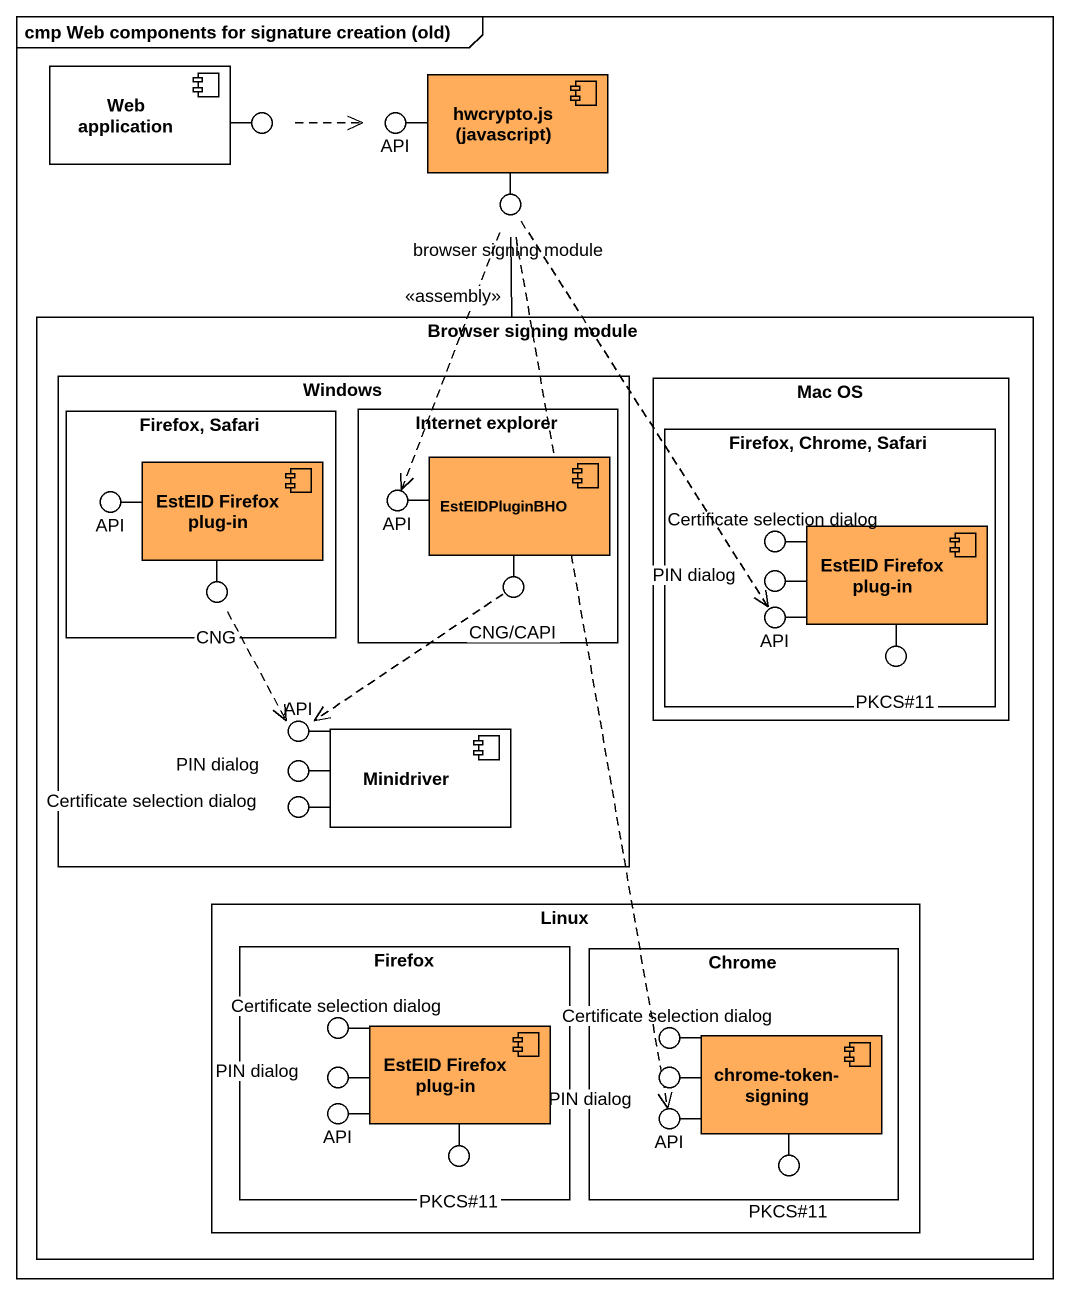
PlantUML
@startuml
mainframe cmp Web components for signature creation (old)
component "Web application" as Web_application #FFFFFF
component "hwcrypto.js (javascript)" as hwcrypto_js_javascript #FFAD5B
() " " as lollipop1
() API
() "browser signing module" as browser_signing_module
rectangle "Browser signing module" as Browser_signing_module {
  rectangle Windows {
    rectangle "Firefox, Safari" as Firefox_Safari {
      component "EstEID Firefox plug-in" as EstEID_Firefox_plug_in #FFAD5B
    }
    rectangle "Internet explorer" as Internet_explorer {
      component EstEIDPluginBHO #FFAD5B
    }
    component Minidriver #FFFFFF
  }
  rectangle "Mac OS" as Mac_OS {
    rectangle "Firefox, Chrome, Safari" as Firefox_Chrome_Safari {
      component "EstEID Firefox plug-in" as EstEID_Firefox_plug_in_2 #FFAD5B
    }
  }
  rectangle Linux {
    rectangle Firefox {
      component "EstEID Firefox plug-in" as EstEID_Firefox_plug_in_3 #FFAD5B
    }
    rectangle Chrome {
      component "chrome-token-signing" as chrome_token_signing #FFAD5B
    }
  }
}
() "API" as API_2
() "API" as API_3
() CNG
() "CNG/CAPI" as CNG_CAPI
() "PIN dialog" as PIN_dialog
() "Certificate selection dialog" as Certificate_selection_dialog
() "API" as API_4
() "PKCS#11" as PKCS_11
() "API" as API_5
() "Certificate selection dialog" as Certificate_selection_dialog_2
() "PIN dialog" as PIN_dialog_2
() "Certificate selection dialog" as Certificate_selection_dialog_3
() "Certificate selection dialog" as Certificate_selection_dialog_4
() "API" as API_6
() "PIN dialog" as PIN_dialog_3
() "API" as API_7
() "PIN dialog" as PIN_dialog_4
() "PKCS#11" as PKCS_11_2
() "PKCS#11" as PKCS_11_3
Web_application -right- lollipop1
hwcrypto_js_javascript -left- API
hwcrypto_js_javascript -- browser_signing_module
EstEID_Firefox_plug_in -left- API_2
EstEIDPluginBHO -left- API_3
EstEID_Firefox_plug_in -- CNG
EstEIDPluginBHO -- CNG_CAPI
EstEID_Firefox_plug_in_2 -left- PIN_dialog
EstEID_Firefox_plug_in_2 -left- Certificate_selection_dialog
EstEID_Firefox_plug_in_2 -left- API_4
EstEID_Firefox_plug_in_2 -- PKCS_11
Minidriver -left- API_5
Minidriver -left- Certificate_selection_dialog_2
Minidriver -left- PIN_dialog_2
EstEID_Firefox_plug_in_3 -left- Certificate_selection_dialog_3
chrome_token_signing -left- Certificate_selection_dialog_4
EstEID_Firefox_plug_in_3 -left- API_6
EstEID_Firefox_plug_in_3 -left- PIN_dialog_3
chrome_token_signing -left- API_7
chrome_token_signing -left- PIN_dialog_4
EstEID_Firefox_plug_in_3 -- PKCS_11_2
chrome_token_signing -- PKCS_11_3
lollipop1 .right.> API
browser_signing_module -- Browser_signing_module : <<assembly>>
browser_signing_module ..> API_3
browser_signing_module ..> API_4
browser_signing_module ..> API_7
CNG ..> API_5
CNG_CAPI ..> API_5
@enduml
